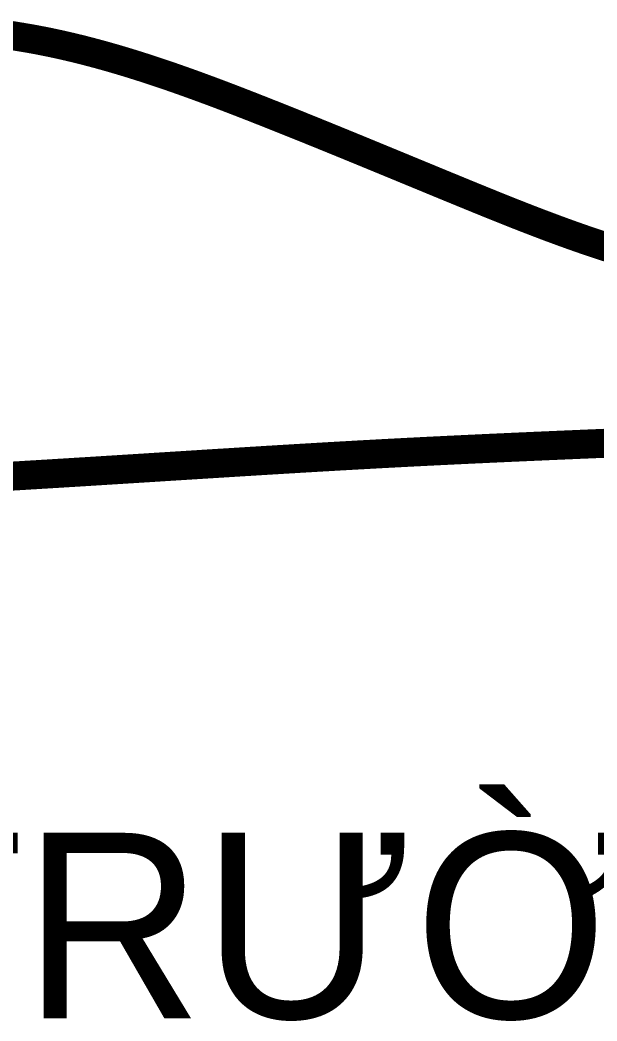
# Model space of a CAD drawing. Header units: millimetres. Extents: x 19378 to 270036, y -611253 to -548347.
# Drawn here: x 227012.4 to 227211.4, y -554845.8 to -554500.5 of the extents above; entities that cross this region are included whole.
import ezdxf
from ezdxf.enums import TextEntityAlignment as Align

# ---------------------------------------------------------------- set-up
doc = ezdxf.new("R2010")
doc.units = ezdxf.units.MM
doc.header["$MEASUREMENT"] = 0
for name, color, linetype, lineweight in [('ISO', 153, 'Continuous', 13), ('LC ISO', 153, 'Continuous', 13), ('LC Net thay', 7, 'Continuous', 25), ('LC Text1', 3, 'Continuous', 20)]:
    doc.layers.add(name, color=color, linetype=linetype, lineweight=lineweight)
doc.styles.add('Khungten', font='VHAVAN.TTF', dxfattribs={"width": 0.9, "height": 5000})
doc.styles.add('Title', font='VHBLACK.TTF', dxfattribs={"width": 0.8})
doc.styles.add('VnAvantH', font='VHAVANB.TTF', dxfattribs={"width": 0.6})

# ---------------------------------------------------------------- blocks, each defined once
blk = doc.blocks.new('Mr. Giang')
at = {"layer": 'LC ISO', "const_width": 50}
for points in [[(1809.991807276315, 594.0816967628941), (1811.779760988555, 593.8164434205614), (1813.56655221004, 593.5495658745997), (1815.352214422855, 593.2810277156448), (1817.136781109097, 593.0107925343909), (1818.92028575086, 592.738823921472), (1820.702761830238, 592.4650854675829), (1822.484242829325, 592.1895407633579), (1824.264762230208, 591.9121533994776), (1826.044353514988, 591.6328869665904), (1827.823050165752, 591.3517050553767), (1829.600885664597, 591.0685712564857), (1831.377893493619, 590.7834491605815), (1833.154107134906, 590.4963023583441), (1834.92956007055, 590.2070944404088), (1836.704285782651, 589.915788997469), (1838.478317753301, 589.6223496201592), (1840.251689464589, 589.3267398991748), (1842.024434398613, 589.0289234251495), (1843.796586037464, 588.7288637887634), (1845.568177863232, 588.4265245806669), (1847.339243358018, 588.1218693915378), (1849.109816003909, 587.8148618120265), (1850.879929283, 587.505465432798), (1852.649616677385, 587.1936438445164), (1854.418911669158, 586.8793606378608), (1856.187847740414, 586.5625794034811), (1857.956458373242, 586.2432637320273), (1859.724777049734, 585.9213772141788), (1861.492837251991, 585.5968834405996), (1863.2606724621, 585.2697460019547), (1865.028316162158, 584.9399284888934), (1866.795801834255, 584.6073944920811), (1867.746082426638, 584.4274633343955), (1870.33041500684, 583.9340561513202), (1872.097559490435, 583.5932476274763), (1873.864594755483, 583.2496938760153), (1875.631519715531, 582.9034059604296), (1877.398333284128, 582.5543949441808), (1879.165034374824, 582.2026718907609), (1880.931621901174, 581.8482478636604), (1882.698094776722, 581.4911339263576), (1884.464451915016, 581.1313411423289), (1886.230692229609, 580.7688805750659), (1887.996814634058, 580.4037632880593), (1889.762818041898, 580.0360003447729), (1891.52870136669, 579.665602808697), (1893.294463521977, 579.292581743324), (1895.060103421315, 578.9169482121301), (1896.82561997825, 578.5387132786072), (1898.591012106328, 578.1578880062182), (1900.356278719104, 577.7744834584537), (1902.121418730127, 577.3885106988059), (1903.886431052949, 576.9999807907652), (1905.651314601115, 576.6089047977807), (1907.416068288174, 576.215293783373), (1909.180691027678, 575.819158811004), (1910.945181733178, 575.4205109441502), (1912.709539318223, 575.0193612463186), (1914.473762696363, 574.6157207809854), (1916.237850781144, 574.209600611614), (1918.001802486122, 573.8010118017091), (1919.765616724841, 573.3899654147492), (1921.529292410853, 572.9764725142097), (1923.292828457709, 572.560544163583), (1925.056223778954, 572.1421914263321), (1926.819477288142, 571.7214253659765), (1928.582587898823, 571.2982570459642), (1930.345554524544, 570.872697529802), (1932.108376078855, 570.4447578809516), (1933.871051475311, 570.0144491629187), (1935.633579627453, 569.581782439167), (1937.395959448839, 569.1467687732015), (1939.158189853013, 568.7094192284851), (1940.920269753526, 568.2697448685092), (1942.68219806393, 567.8277567567504), (1944.443973697769, 567.3834659566862), (1946.205595568599, 566.9368835318226), (1947.96706258997, 566.4880205456359), (1949.728373675424, 566.0368880615897), (1951.489527738519, 565.5834971431889), (1953.250523692798, 565.1278588539112), (1955.011360451816, 564.6699842572332), (1956.772036929122, 564.2098844166464), (1958.532552038265, 563.7475703956277), (1960.292904692792, 563.2830532576545), (1962.053093806254, 562.8163440662181), (1963.813118292205, 562.3474538848095), (1965.572977064187, 561.876393776892), (1967.332669035756, 561.4031748059708), (1969.092193120459, 560.9278080355091), (1970.851548231848, 560.4503045289978), (1972.610733283469, 559.9706753499288), (1974.369747188872, 559.4889315617645), (1976.128588861612, 559.0050842280102), (1977.887257215233, 558.5191444121294), (1979.645751163286, 558.0311231776277), (1981.404069619322, 557.5410315879674), (1983.16221149689, 557.0488807066401), (1984.920175709542, 556.554681597137), (1986.677961170821, 556.0584453229214), (1988.435566794285, 555.5601829474838), (1990.192991493479, 555.0599055343307), (1991.950234181953, 554.55762414691), (1993.707293773258, 554.0533498487277), (1995.464169180941, 553.5470937032462), (1997.220859318557, 553.0388667739712), (1998.977363099649, 552.5286801243807), (2000.733679437773, 552.0165448179505), (2002.489807246473, 551.5024719181583), (2004.245745439302, 550.9864724885099), (2006.001492929807, 550.4685575924534), (2007.757048631544, 549.9487382935085), (2009.512411458056, 549.4270256551389), (2011.267580322897, 548.9034307408349), (2013.02255413961, 548.3779646140604), (2014.777331821756, 547.8506383383342), (2016.531912282872, 547.321462977106), (2018.286294436518, 546.7904495938656), (2020.040477196238, 546.2576092521203), (2021.794459475584, 545.7229530153172), (2023.548240188106, 545.1864919469772), (2025.301818247349, 544.6482371105486), (2027.055192566869, 544.1081995695221), (2028.808362060214, 543.5663903874042), (2030.561325640934, 543.0228206276568), (2032.314082222572, 542.4775013537582), (2034.066630718685, 541.9304436292132), (2035.818970042824, 541.3816585174845), (2037.571099108533, 540.8311570820783), (2039.323016829366, 540.2789503864421), (2041.074722118868, 539.7250494940974), (2042.826213890592, 539.1694654684911), (2044.577491058089, 538.6122093731443), (2046.328552534906, 538.0532922715046), (2048.079397234594, 537.4927252270784), (2049.830024070704, 536.9305193033421), (2051.580431956781, 536.3666855637732), (2053.330619806378, 535.8012350718632), (2055.080586533046, 535.2341788910888), (2056.830331050331, 534.6655280849418), (2058.579852271786, 534.0952937168839), (2060.329149110958, 533.5234868504223), (2062.078220481401, 532.9501185490326), (2063.827065296662, 532.3751998762074), (2065.575682470288, 531.7987418953942), (2067.324070915834, 531.220755670128), (2069.072229546846, 530.6412522638423), (2070.820157276874, 530.0602427400579), (2072.567853019469, 529.4777381622367), (2074.315315688178, 528.893749593856), (2076.062544196554, 528.3082880984219), (2077.809537458145, 527.7213647394115), (2079.556294386502, 527.1329905802866), (2081.30281389517, 526.543176684554), (2083.049094897709, 525.9519341156896), (2084.795136307657, 525.3592739371718), (2086.540937038571, 524.7652072124911), (2088.286496004001, 524.169745005139), (2090.031812117489, 523.5728983785639), (2091.776884292593, 522.9746783962862), (2093.52171144286, 522.3750961217678), (2095.266292481838, 521.7741626185011), (2097.010626323078, 521.1718889499625), (2098.754711880129, 520.5682861796438), (2100.498548066544, 519.9633653710214), (2102.242133795867, 519.3571375875729), (2103.985467981655, 518.7496138928034), (2105.728549537446, 518.1408053501627), (2107.471377376804, 517.5307230231695), (2109.213950413269, 516.9193779752725), (2110.956267560397, 516.3067812699917), (2112.69832773173, 515.6929439707756), (2114.440129840823, 515.0778771411306), (2116.181672801224, 514.4615918445181), (2117.922955526483, 513.844099144445), (2119.663976930153, 513.2254101043873), (2121.404735925777, 512.6055357878084), (2123.145231426914, 511.9844872582277), (2124.885462347103, 511.3622755790947), (2126.625427599897, 510.7389118139005), (2128.365126098854, 510.1144070261498), (2130.10455675751, 509.488772279292), (2131.843718489428, 508.8620186368466), (2133.582610208146, 508.2341571622626), (2135.321230827223, 507.6051989190451), (2137.059579260202, 506.975154970657), (2138.797654420639, 506.3440363806035), (2140.53545522208, 505.7118542123628), (2142.272980578072, 505.0786195294117), (2144.010229402168, 504.4443433952263), (2145.747200607922, 503.8090368733128), (2147.483893108874, 503.1727110271344), (2149.22030581858, 502.535376920182), (2150.956437650589, 501.8970456159331), (2152.692287518448, 501.257728177864), (2154.427854335712, 500.6174356694808), (2156.163137015927, 499.9761791542462), (2157.898134472642, 499.3339696956666), (2159.632845619408, 498.690818357189), (2161.367269369772, 498.0467362023204), (2163.101404637289, 497.4017342945516), (2164.835250335508, 496.7558236973449), (2166.568805377972, 496.1090154741926), (2168.302068678239, 495.4613206885855), (2170.035039149855, 494.812750404001), (2171.767715706366, 494.1633156839014), (2173.50009726133, 493.5130275918069), (2175.232182728289, 492.8618971911804), (2176.963971020797, 492.2099355454989), (2178.695461052403, 491.5571537182532), (2180.426651736655, 490.9035627729357), (2182.157541987104, 490.2491737730084), (2183.888130717301, 489.5939977819774), (2185.618416840793, 488.9380458633053), (2187.34839927113, 488.2813290804831), (2189.078076921864, 487.6238584970025), (2190.807448706541, 486.9656451763412), (2192.536513538718, 486.3067001819747), (2194.265270331937, 485.6470345773956), (2195.99371799975, 484.986659426081), (2197.721855455703, 484.3255857915078), (2199.449681613358, 483.6638247371806), (2201.17719538625, 483.0013873265639), (2202.904395687939, 482.3382846231476), (2204.631281431966, 481.6745276904099), (2206.35785153189, 481.0101275918415), (2208.084104901254, 480.3450953909194), (2209.810040453611, 479.6794421511211), (2211.535657102513, 479.0131789359512), (2213.260953761502, 478.3463168088743), (2214.98592934413, 477.6788668333663), (2216.710582763953, 477.0108400729326), (2218.434912934514, 476.3422475910369), (2220.158918769368, 475.6731004511839), (2221.882599182059, 475.0034097168373), (2223.605953086143, 474.3331864514873), (2225.32897939516, 473.6624417186123), (2227.05167702267, 472.9911865817028), (2228.774044882218, 472.319432104236), (2230.496081887351, 471.6471893496891), (2232.217786951624, 470.974469381568), (2233.939158988586, 470.3012832633348), (2235.660196911785, 469.6276420584668), (2237.380899634768, 468.9535568304702), (2239.101266071089, 468.2790386428217), (2240.821295134301, 467.6040985589979), (2242.540985737945, 466.9287476424765), (2244.260336795573, 466.2529969567487), (2245.979347220743, 465.5768575653054), (2247.69801592699, 464.9003405316108), (2249.416341827879, 464.2234569191684), (2251.134323836947, 463.5462177914428), (2252.851960867752, 462.8686342119244), (2254.569251833838, 462.1907172440909), (2256.286195648761, 461.5124779514475), (2258.002791226064, 460.8339273974425), (2259.719037479303, 460.1550766455964), (2261.434933322022, 459.4759367593574), (2263.150477667774, 458.796518802231), (2264.865669430108, 458.1168338376947), (2266.95905725699, 457.2867439528197), (2268.294991143493, 456.7567064021202), (2270.009121742121, 456.0762787466874), (2271.722901836822, 455.395611681838), (2273.436333952438, 454.7147069097201), (2275.149420613812, 454.0335661324366), (2276.862164345786, 453.352191052136), (2278.574567673201, 452.6705833709507), (2280.286633120898, 451.9887447909999), (2281.998363213721, 451.3066770144158), (2283.709760476513, 450.6243817433313), (2285.420827434114, 449.9418606798798), (2287.131566611365, 449.2591155261653), (2288.841980533109, 448.57614798435), (2290.552071724187, 447.8929597565523), (2292.261842709445, 447.2095525449044), (2293.971296013721, 446.5259280515256), (2295.680434161855, 445.842087978549), (2297.389259678693, 445.1580340281074), (2299.097775089079, 444.4737679023328), (2300.805982917852, 443.7892913033592), (2302.513885689849, 443.1046059333058), (2304.221485929921, 442.4197134943039), (2305.928786162903, 441.7346156884731), (2307.635788913638, 441.0493142179609), (2309.342496706975, 440.3638107848994), (2311.048912067746, 439.6781070914082), (2312.755037520799, 438.9922048396194), (2314.460875590975, 438.3061057316519), (2316.166428803113, 437.6198114696537), (2317.871699682059, 436.9333237557422), (2319.576690752653, 436.2466442920508), (2321.281404539738, 435.5597747807129), (2322.985843568154, 434.8727169238466), (2324.690010362742, 434.1854724235851), (2326.393907448348, 433.4980429820761), (2328.097537349813, 432.8104303014371), (2329.80090259198, 432.1226360837871), (2331.504005699684, 431.4346620312599), (2333.206849197776, 430.7465098460019), (2334.909435611091, 430.0581812301177), (2336.611767464473, 429.3696778857546), (2338.313847282767, 428.6810015150456), (2340.015677590812, 427.9921538201093), (2341.717260913448, 427.3031365030641), (2343.418599775527, 426.6139512660712), (2345.119696701878, 425.924599811236), (2346.820554217348, 425.2350838406908), (2348.52117484678, 424.5454050565834), (2350.221561115018, 423.8555651610168), (2351.921715546899, 423.1655658561397), (2353.621640667267, 422.47540884407), (2355.321339000965, 421.7850958269404), (2357.020813072834, 421.0946285068993), (2358.720065407715, 420.4040085860501), (2360.419098530455, 419.7132377665252), (2362.117914965887, 419.0223177504736), (2363.81651723886, 418.3312502399982), (2365.514907874216, 417.6400369372606), (2367.213089396792, 416.9486795443511), (2368.911064331437, 416.2571797634463), (2370.608835202985, 415.5655392966353), (2372.306404536281, 414.8737598460658), (2374.003774856171, 414.1818431138701), (2375.700948687489, 413.4897908021681), (2377.397928555086, 412.7976046130912), (2379.0947169838, 412.105286248773), (2380.791316498468, 411.4128374113473), (2382.48772962394, 410.7202598029313), (2384.183958885053, 410.027555125659), (2385.88000680665, 409.3347250816773), (2387.575875913574, 408.6417713730902), (2389.271568730666, 407.9486957020308), (2390.967087782768, 407.255499770647), (2392.662435594723, 406.5621852810567), (2394.357614691374, 405.8687539353927), (2396.052627597561, 405.1752074357889), (2397.747476838125, 404.4815474843627), (2399.442164937908, 403.7877757832482), (2401.136694421753, 403.093894034578), (2402.831067814501, 402.3999039404701), (2404.525287640996, 401.7058072030725), (2406.219356426081, 401.0116055245031), (2407.913276694591, 400.3173006069105), (2409.607050971376, 399.6228941523975), (2411.300681781273, 398.9283878630978), (2412.994171649128, 398.2337834411586), (2414.687523099779, 397.5390825886985), (2416.380738658067, 396.844287007836), (2418.073820848841, 396.1493984007329), (2419.766772196936, 395.454418469479), (2421.459595227197, 394.7593489162359), (2423.152292464468, 394.064191443122), (2424.844866433584, 393.3689477522567), (2426.537319659393, 392.6736195457867), (2428.229654666736, 391.9782085258304), (2429.921873980451, 391.2827163945215), (2431.613980125387, 390.5871448539922), (2433.305975626383, 389.8914956063756), (2434.997863008275, 389.1957703537765), (2436.689644795912, 388.4999707983562), (2438.381323514133, 387.8040986422187), (2440.072901687783, 387.108155587526), (2441.764381841702, 386.4121433363676), (2443.455766500729, 385.7160635909061), (2445.147058189708, 385.0199180532446), (2446.838259433489, 384.3237084255448), (2448.529372756899, 383.6274364098978), (2450.220400684789, 382.9311037084643), (2451.911345742002, 382.2347120233626), (2453.602210453377, 381.5382630567267), (2455.292997343753, 380.8417585106749), (2456.98370893798, 380.1452000873392), (2458.674347760893, 379.4485894888678), (2460.364916337337, 378.751928417365), (2462.055417192149, 378.0552185749783), (2463.745852850184, 377.3584616638391), (2465.436225836268, 376.6616593860537), (2467.126538675251, 375.9648134437828), (2468.816793891978, 375.2679255391301), (2470.50699401128, 374.5709973742299), (2472.197141558013, 373.8740306512278), (2473.887239057007, 373.1770270722445), (2475.577289033109, 372.4799883393967), (2477.267294011165, 371.7829161548322), (2478.957256516012, 371.0858122206847), (2480.647179072491, 370.3886782390577), (2482.337064205443, 369.6915159120991), (2484.026914439715, 368.9943269419414), (2485.716732300148, 368.2971130307032), (2487.406520311584, 367.5998758805318), (2489.096280998858, 366.902617193532), (2490.786016886821, 366.2053386718504), (2492.475730500311, 365.5080420176056), (2494.16542436417, 364.8107289329459), (2495.855101003241, 364.1134011199889), (2497.544762942365, 363.4160602808529), (2499.234412706382, 362.7187081176868), (2500.924052820139, 362.0213463326075), (2502.613685808472, 361.3239766277491), (2504.30331419623, 360.6266007052583), (2505.992940508249, 359.9292202672248), (2507.682567269373, 359.231837015811), (2509.372197004443, 358.5344526531496), (2511.061832238304, 357.8370688813445), (2512.751475495797, 357.1396874025429), (2514.441129301757, 356.4423099188645), (2516.130796181035, 355.7449381324411), (2517.820478658473, 355.04757374542), (2519.510179258903, 354.3502184599066), (2521.199900507179, 353.6528739780468), (2522.889644928133, 352.9555420019607), (2524.579415046614, 352.2582242337796), (2526.269213387462, 351.5609223756375), (2527.959042475518, 350.863638129667), (2529.648904835625, 350.1663731979868), (2531.338802992621, 349.4691292827304), (2533.028739471356, 348.7719080860295), (2534.718716796664, 348.0747113100184), (2536.408737493389, 347.377540656815), (2538.098804086376, 346.6803978285518), (2539.788919100468, 345.9832845273768), (2541.4790850605, 345.2862024553942), (2543.169304491317, 344.5891533147517), (2544.859579917764, 343.8921388075672), (2546.549913864682, 343.1951606359733), (2548.240308856907, 342.4982205020896), (2549.930767419292, 341.8013201080768), (2551.621292076671, 341.10446115604), (2553.311885353887, 340.4076453481119), (2555.002549775781, 339.7108743864256), (2556.693287867196, 339.0141499730991), (2558.384102152976, 338.3174738102951), (2560.074995157961, 337.6208476001022), (2561.765969406994, 336.9242730446684), (2563.457027424917, 336.2277518461265), (2565.148171736572, 335.5312857066099), (2566.8394048668, 334.8348763282364), (2568.530729340443, 334.1385254131396), (2570.222147682342, 333.4422346634377), (2571.91366241734, 332.7460057812929), (2573.605276070281, 332.049840468809), (2575.296991166003, 331.3537404281192), (2576.98881022935, 330.6577073613416), (2578.680735785165, 329.9617429706386), (2580.372770358289, 329.2658489581137), (2582.064916473563, 328.5700270259006), (2583.75717665583, 327.8742788761315), (2585.449553429932, 327.1786062109401), (2587.142049320709, 326.4830107324593), (2588.834666853008, 325.787494142807), (2590.527408551666, 325.0920581441017), (2592.220276941526, 324.3967044385063), (2594.696996547177, 323.3796278270921), (2595.606403898617, 323.0062509532477), (2597.299667609711, 322.3111596830124), (2598.99306837286, 321.6161716883233), (2600.686608883013, 320.9212978924455), (2602.380291835135, 320.2265492186996), (2604.074119924174, 319.5319365903798), (2605.76809584509, 318.8374709307935), (2607.462222292836, 318.1431631632198), (2609.156501962368, 317.4490242109655), (2610.850937548643, 316.7550649973388), (2612.545531746617, 316.0612964456327), (2614.240287251244, 315.3677294791402), (2615.935206757478, 314.6743750211698), (2617.630292960278, 313.9812439950138), (2619.325548554597, 313.2883473239656), (2621.020976235388, 312.5956959313338), (2622.716578697616, 311.9033007404092), (2624.412358636228, 311.211172674502), (2626.108318746184, 310.5193226569037), (2627.804461722431, 309.8277616108942), (2629.500790259937, 309.1365004598092), (2631.19730705365, 308.445550126928), (2632.894014798529, 307.7549215355428), (2634.590916189526, 307.0646256089628), (2636.2880139216, 306.3746732704796), (2637.985310689707, 305.6850754434017), (2639.682809188796, 304.9958430510082), (2641.380512113831, 304.30698701662), (2643.078422159761, 303.6185182635315), (2644.776542021549, 302.9304477150346), (2646.474874394143, 302.2427862944237), (2648.173421972501, 301.5555449250057), (2649.87218745158, 300.8687345300889), (2651.571173526334, 300.1823660329517), (2653.270382891717, 299.4964503568868), (2654.969818242691, 298.8109984252313), (2656.669482274207, 298.1260211612491), (2658.369377681217, 297.4415294882486), (2660.06950715868, 296.7575343295224), (2661.769873401558, 296.0740466083919), (2663.470479104794, 295.3910772481228), (2665.171326963356, 294.7086371720505), (2666.872419672191, 294.0267373034399), (2668.573759926255, 293.3453885655987), (2670.275350420509, 292.6646018818485), (2671.977193849905, 291.9843881754537), (2673.679292909396, 291.304758369737), (2675.381650293946, 290.6257233879904), (2677.084268698502, 289.9472941535229), (2678.787150818021, 289.2694815895977), (2680.490299347462, 288.592296619552), (2682.193716981784, 287.9157501666782), (2683.897406415932, 287.239853154256), (2685.601370344866, 286.5646165055925), (2687.305611463541, 285.8900511439814), (2689.010132466919, 285.2161679927437), (2690.714936049946, 284.5429779751596), (2692.420024907588, 283.8704920145352), (2694.125401734788, 283.1987210341504), (2695.83106922651, 282.5276759573269), (2697.53703007771, 281.8573677073577), (2699.243286983342, 281.187807207536), (2700.949842638359, 280.5190053811697), (2702.65669973772, 279.8509731515372), (2704.363860976378, 279.1837214419609), (2706.071329049292, 278.5172611757337), (2707.779106651414, 277.8516032761345), (2709.487196477698, 277.1867586664858), (2711.195601223107, 276.52273827008), (2712.904323582588, 275.8595530102109), (2714.613366251103, 275.1972138101858), (2716.322731923605, 274.535731593298), (2718.032423295048, 273.8751172828405), (2719.742443060391, 273.2153818021064), (2721.452793914586, 272.5565360744185), (2723.163478552592, 271.8985910230549), (2724.874499669359, 271.2415575713237), (2726.585859959851, 270.5854466425318), (2728.297562119021, 269.9302691599582), (2730.009608841819, 269.2760360469107), (2731.722002823204, 268.6227582266831), (2733.434746758133, 267.9704466225818), (2735.147843341559, 267.3191121579009), (2736.861295268436, 266.6687657559335), (2738.575105233728, 266.0194183400009), (2740.289275932382, 265.3710808333829), (2742.003810059359, 264.7237641593715), (2743.718710309609, 264.0774792412755), (2745.433979378095, 263.4322370024019), (2747.149619959765, 262.7880483660441), (2748.865634749575, 262.144924255481), (2750.58202644249, 261.5028755940484), (2752.298797733456, 260.8619133050114), (2754.015951317431, 260.2220483116772), (2755.733489889369, 259.5832915373539), (2757.451416144228, 258.9456539053343), (2759.169732776963, 258.3091463389115), (2760.888442482536, 257.673779761407), (2762.607547955889, 257.0395650960868), (2764.32705189199, 256.4065132662715), (2766.046956985787, 255.7746351952549), (2767.767265932239, 255.1439418063299), (2769.487981426302, 254.514444022804), (2771.209106162927, 253.8861527679711), (2772.930642837073, 253.2590789651239), (2774.652594143698, 252.6332335375698), (2776.37496277775, 252.0086274086027), (2778.097751434193, 251.3852715015296), (2779.820962807979, 250.7631767396439), (2781.544599594063, 250.1423540462386), (2783.268664487403, 249.5228143446212), (2784.993160182951, 248.9045685580857), (2786.718089375662, 248.2876276099248), (2788.443454760498, 247.6720024234455), (2790.169259032408, 247.0577039219567), (2791.145122311147, 246.7110068986969), (2793.622196821004, 245.8331342267454), (2795.349340935488, 245.222895157441), (2797.07694363993, 244.6140440760449), (2798.805011294302, 244.0065991387794), (2800.53355025857, 243.4005785018667), (2802.262566892709, 242.7960003215728), (2803.992067556687, 242.1928827541051), (2805.722058610476, 241.5912439557005), (2807.452546414045, 240.9911020826099), (2809.183537327362, 240.3924752910421), (2810.915037710401, 239.7953817372472), (2812.647053923124, 239.1998395774339), (2814.379592325511, 238.6058669678675), (2816.112659277528, 238.0134820647703), (2817.846261139146, 237.4227030243644), (2819.580404270337, 236.833548002901), (2821.315095031062, 236.246035156589), (2823.0503397813, 235.6601826416784), (2824.786144881022, 235.076008614406), (2826.522516690194, 234.4935312309946), (2828.25946156878, 233.9127686476671), (2829.996985876764, 233.3337390206874), (2831.735095974107, 232.7564605062651), (2833.473798220781, 232.1809512606361), (2835.213098976758, 231.6072294400516), (2836.953004602006, 231.0353132007193), (2838.693521456496, 230.4652206988766), (2840.434655900197, 229.8969700907743), (2842.176414293079, 229.3305795326203), (2843.918802995112, 228.7660671806806), (2845.661828366266, 228.2034511911482), (2847.405496766514, 227.6427497202888), (2849.149814555827, 227.0839809243243), (2850.89478809417, 226.5271629594926), (2852.640423741514, 225.972313982015), (2854.386727857832, 225.4194521481433), (2856.133706803093, 224.8685956140846)], [(1811.181322643697, -168.1692875215085), (1822.092507056113, -167.5232568194187), (1833.002996826977, -166.8740226556984), (1843.912664452884, -166.2217273759743), (1854.821382430422, -165.5665133259026), (1865.729023256175, -164.9085228511394), (1876.635459426732, -164.2478982973407), (1887.540563438684, -163.5847820101335), (1898.44420778862, -162.9193163351883), (1909.346264973126, -162.2516436181613), (1920.246607488789, -161.5819062046794), (1931.145107832202, -160.9102464403986), (1942.041638499948, -160.2368066709751), (1952.936071988617, -159.5617292420502), (1963.828280794798, -158.8851564992947), (1974.718137415079, -158.2072307883354), (1985.605514346051, -157.5280944548285), (1996.490284084295, -156.84788984443), (2007.372319126407, -156.1667593027814), (2018.251491968971, -155.4848451755388), (2029.127675108575, -154.8022898083582), (2040.000741041811, -154.1192355468811), (2050.870562265263, -153.4358247367491), (2061.73701127552, -152.7521997236327), (2069.156364800001, -152.2852607999957), (2083.459375833572, -151.3848805354501), (2094.315357423839, -150.7014850539708), (2105.16802388939, -150.0184694858035), (2116.017492479725, -149.3359868512634), (2126.863880444344, -148.6541901707242), (2137.707305032745, -147.9732324645156), (2148.54788349443, -147.2932667529967), (2159.385733078892, -146.6144460564974), (2170.220971035636, -145.9369233953912), (2181.053714614158, -145.2608517899935), (2191.884081063956, -144.5863842606777), (2202.712187634534, -143.9136738277739), (2213.538151575387, -143.2428735116409), (2224.362090136015, -142.5741363326088), (2235.184120565915, -141.9076153110509), (2246.004360114592, -141.2434634672827), (2256.822926031538, -140.5818338216777), (2267.639935566258, -139.9228793945658), (2278.45550596825, -139.266753206306), (2289.26975448701, -138.6136082772282), (2300.082798372037, -137.9635976277059), (2310.894754872836, -137.3168742780545), (2321.7057412389, -136.6735912486474), (2332.515874719727, -136.0339015598147), (2343.325272564824, -135.3979582319007), (2354.134052023684, -134.7659142852644), (2364.942330345806, -134.1379227402649), (2375.750224780695, -133.5141366172174), (2386.55785257784, -132.894708936481), (2397.365330986751, -132.2797927184147), (2408.172777256917, -131.6695409833483), (2418.980308637845, -131.0641067516408), (2429.78804237903, -130.4636430436367), (2440.596095729972, -129.8683028796804), (2451.404585940174, -129.2782392801164), (2462.213630259128, -128.6936052652891), (2473.023345936337, -128.1145538555575), (2487.000588800001, -127.3744127999962), (2494.645252401013, -126.9737926353264), (2505.45758156513, -126.4121679814416), (2516.270820387832, -125.8562078829564), (2527.084950977231, -125.3057548124489), (2537.899955441444, -124.7606512424682), (2548.715815888576, -124.220739645607), (2559.532514426748, -123.6858624943998), (2570.350033164068, -123.1558622614248), (2581.16835420865, -122.6305814192456), (2591.98745966861, -122.1098624404549), (2602.807331652053, -121.5935477975727), (2613.627952267099, -121.0814799632062), (2624.449303621856, -120.57350140989), (2635.271367824444, -120.0694546102168), (2646.094126982967, -119.5691820367356), (2656.917563205541, -119.0725261620246), (2667.74165860028, -118.5793294586329), (2678.566395275298, -118.0894343991531), (2689.391755338707, -117.6026834561198), (2700.217720898618, -117.1189191021258), (2711.044274063144, -116.63798380972), (2721.871396940398, -116.1597200514661), (2732.699071638493, -115.6839702999569), (2743.527280265545, -115.2105770277267), (2754.356004929661, -114.7393827073538), (2765.185227738959, -114.2702298114164), (2776.01493080155, -113.8029608124634), (2786.845096225545, -113.3374181830732), (2797.675706119058, -112.8734443958092), (2808.506742590202, -112.4108819232351), (2819.338187747089, -111.9495732379146), (2830.170023697836, -111.4893608124112), (2841.002232550549, -111.0300871193031), (2851.834796413346, -110.5715946311393), (2862.667697394336, -110.1137258204981)]]:
    blk.add_lwpolyline(points, dxfattribs=at)
blk = doc.blocks.new('Nha o can bo nhan vien Trung doan')
at = {"layer": 'ISO', "xscale": 0.5, "yscale": 0.5, "zscale": 0.5}
blk.add_blockref('Mr. Giang', (37323.95838940838, -842.8216089147854), dxfattribs=at)
at = {"color": 7, "style": 'VnAvantH'}
blk.add_text('ths. bïi tr\xadêng giang', height=159.9999958502171, dxfattribs=at).set_placement((38493.43802425643, -1394.128200073576), align=Align.CENTER)
at = {"color": 7, "style": 'Khungten', "width": 0.8}
for tag, p in [('REVISION', (39498.75250059744, -10746.30400287262)), ('NGAYHT', (39546.07401225348, -11609.37096477947))]:
    blk.add_attdef(tag, text='', height=199.998925739526, dxfattribs=at).set_placement(p, align=Align.CENTER)
at = {"layer": 'LC Text1', "style": 'Title', "width": 1.485915225563214}
for tag, p, p2 in [('TENBANVE1', (36912.65752101321, -8885.760287350926), (40339.144821588, -8885.760287350926)), ('TENBANVE2', (36912.65752101321, -9562.465612738344), (40339.144821588, -9562.465612738344))]:
    blk.add_attdef(tag, text='', height=249.9999935159642, dxfattribs=at).set_placement(p, p2, align=Align.FIT)
at = {"layer": 'LC Text1', "style": 'Title', "width": 0.7}
blk.add_attdef('SOBANVE', text='', height=249.9999935159642, dxfattribs=at).set_placement((39561.98211139818, -13896.18076664111), align=Align.CENTER)

msp = doc.modelspace()

# ---------------------------------------------------------------- block references
at = {"layer": 'LC Net thay', "xscale": 0.3999999999995706, "yscale": 0.3999999999995706, "zscale": 0.3999999999995706}
msp.add_blockref('Nha o can bo nhan vien Trung doan', (211715.580101841, -554287.1938683662), dxfattribs=at)

doc.saveas('drawing.dxf')
